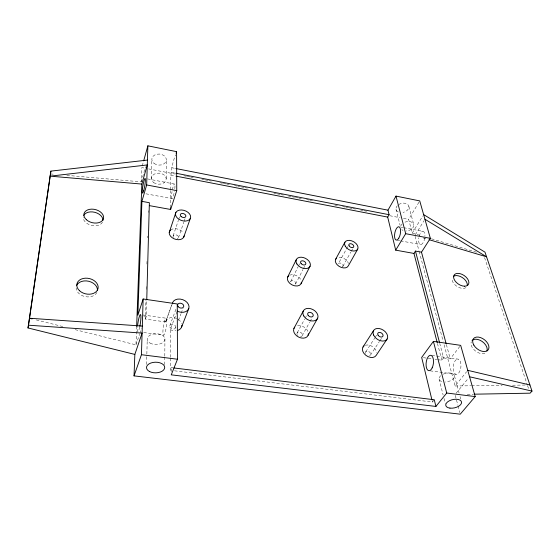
<?xml version="1.0" encoding="UTF-8"?>
<svg xmlns="http://www.w3.org/2000/svg" width="560" height="560" viewBox="0 0 560 560"><rect width="100%" height="100%" fill="white"/><g stroke="black" fill="none" stroke-linecap="round" stroke-linejoin="round"><path stroke-width="0.42" stroke-dasharray="2.8 2.1" d="M170.24 358.155L170.205 370.286L171.255 367.64L172.991 367.85M170.24 357.294L170.31 329.567L176.946 311.899M170.639 207.753L170.681 190.575M170.688 189.721C170.338 177.793 171.031 166.033 175.581 154.854M171.248 371.644L171.255 367.64M164.724 364.686L164.787 356.951M164.794 356.09L164.934 338.898M166.208 178.661L166.362 159.579M146.594 364.427L146.832 354.942M146.86 354.081L147.231 339.423M151.326 178.759L151.816 159.635M172.424 303.352L165.634 321.909L145.376 319.102L145.915 299.873M146.209 289.387L146.307 285.887M146.916 264.04L146.986 261.415M147.644 237.818L147.693 236.068M148.358 212.471L148.4 210.721M145.376 319.102L146.3 316.372L146.727 300.636M66.822 175.35L141.267 181.86L141.799 167.573L145.229 168.238M75.152 329.651L135.975 344.869L136.647 326.515M165.634 321.909L171.934 304.374M142.268 165.9L143.43 161.721M141.267 181.86L145.53 166.782M135.975 344.869L139.559 334.243M139.839 333.424L141.491 328.524M173.159 235.816L178.423 220.234M178.703 219.415L179.529 216.951M178.458 237.748L183.813 222.215M184.093 221.396L185.22 218.127M169.82 325.647L176.47 307.825M175.651 327.691A3.087 2.338 19 0 0 171.941 324.254A3.087 2.338 19 0 0 170.604 328.083A3.087 2.338 19 0 0 175.651 327.691L176.267 326.074M178.423 320.425L180.887 313.964M181.195 313.159L183.043 308.315M290.773 281.407L298.053 266.889M298.438 266.126L299.593 263.837M295.589 284.039L302.96 269.57M303.345 268.807L304.899 265.755M297.262 332.696L304.661 319.102M305.074 318.346L306.712 315.322M347.732 246.603L338.359 263.697A2.618 1.715 28.8 0 1 342.041 263.83A2.618 1.715 28.8 0 1 342.23 266.798M302.134 335.804L309.631 322.252M310.044 321.503L312.123 317.737M342.944 266.217L350.77 252.133M351.183 251.391L352.828 248.423M419.79 235.298L412.258 233.051L408.639 219.387L419.741 200.907M412.258 233.051L422.709 216.055M415.345 234.71L424.018 220.703M365.764 351.82L374.71 338.072M375.179 337.344L376.593 335.174M370.398 355.18L379.442 341.481M379.918 340.76L381.822 337.876M437.626 359.653L441.826 360.234L443.576 357.931L439.81 343.63M443.576 357.931L450.24 358.862L460.67 345.352M174.545 370.811L432.46 402.031L434.273 399.749M444.094 344.771L455.105 385.98L466.648 371.7M456.12 393.225L468.496 378.098M467.264 394.317L473.368 394.205M455.105 385.98L470.764 385.777M471.639 385.763L502.089 385.357M512.533 385.217L527.324 385.021M50.379 173.915L54.705 174.293M143.724 332.535L163.422 335.167M430.171 370.839L455.763 374.262M143.766 316.015L146.3 316.372M423.346 357.672L431.746 358.834M435.106 359.303L436.786 359.534M143.129 314.993L166.236 318.227A8.624 1.47 -81.5 0 1 165.305 331.758A8.624 1.47 -81.5 0 1 162.981 330.134A8.624 1.47 -81.5 0 1 166.236 318.227M431.9 355.46L458.325 359.163A7.693 3.836 -83.4 0 1 459.662 371.532A7.693 3.836 -83.4 0 1 453.243 369.474A7.693 3.836 -83.4 0 1 458.325 359.163M145.964 193.816L172.032 198.639A7.413 1.155 -80 0 0 174.461 191.093M397.257 240.268L399.763 240.73M400.596 240.884L420.651 244.587M147.567 178.92L174.454 184.037A7.413 1.155 -80 0 1 174.741 189.196M401.184 227.213L402.85 227.528M403.69 227.689L422.884 231.343A6.727 2.947 -78.7 0 1 424.949 236.362M171.577 172.389L175 173.054M148.659 168.91L175.259 174.069M183.841 175.735L186.417 176.239M187.271 176.407L189.847 176.904M190.701 177.072L193.277 177.569M201.859 179.235L204.435 179.739M205.289 179.9L207.865 180.404M208.719 180.572L211.295 181.069M219.877 182.735L222.453 183.232M223.307 183.4L225.883 183.904M226.737 184.065L229.313 184.569M234.465 185.57L237.034 186.067M237.895 186.235L240.471 186.732M241.325 186.9L243.901 187.397M244.755 187.565L247.331 188.069M252.483 189.063L255.052 189.567M273.931 193.228L276.507 193.732M277.361 193.9L279.937 194.397M280.791 194.565L283.367 195.062M288.519 196.063L291.088 196.56M291.949 196.728L294.525 197.232M295.379 197.393L297.955 197.897M298.809 198.065L301.385 198.562M306.537 199.563L309.106 200.06M309.967 200.228L312.543 200.725M334.845 205.058L337.421 205.562M342.573 206.556L345.142 207.06M346.003 207.228L348.579 207.725M349.433 207.893L352.009 208.39M352.863 208.558L355.439 209.055M360.591 210.056L363.16 210.56M364.021 210.721L366.597 211.225M389.76 215.719L400.057 217.721M403.487 218.386L408.639 219.387M170.723 175.119L175.868 176.113M171.584 167.699L175.007 168.371M36.288 319.928L64.169 326.9M431.515 238.798L476.742 252.301M423.22 237.93L427.385 239.169M170.31 329.567L171.563 330.148A8.421 6.363 19 0 0 175.847 330.729M484.547 257.607L527.31 384.909M527.59 385.735L528.696 389.039M446.39 344.582L450.24 358.862M408.898 206.57L413.84 224.91A6.741 4.599 -15 0 1 406.098 230.979M454.517 376.061L459.151 393.267M460.033 396.55L460.698 399.007M415.107 236.285L418.929 250.586M419.153 251.426L443.198 341.411M455.266 395.353L457.863 405.174M458.08 405.993L459.816 412.538M437.437 343.413L441.826 360.234M395.99 209.181L400.022 225.05M439.061 378.945L443.142 395.045M444.003 398.433L445.291 403.515M432.054 400.351L432.46 402.031M365.344 345.247A7.812 5.474 33.6 0 1 376.698 352.534M170.569 230.055A7.679 5.222 18.8 0 1 183.414 233.065M172.389 189.7A7.413 1.155 -80 0 1 174.461 184.037M172.039 198.632A7.413 1.155 -80 0 1 172.039 191.583M398.685 204.533A6.601 4.606 -15.3 0 1 408.52 205.394A6.601 4.606 -15.3 0 1 403.032 212.443M398.314 212.03A6.601 4.606 -15.3 0 1 397.446 205.541M404.964 222.131A6.741 4.599 -15 0 1 413.833 224.882M403.011 230.391A6.741 4.599 -15 0 1 401.842 229.656M400.722 226.324A6.741 4.599 -15 0 1 402.157 223.923M443.128 374.178A7.882 4.312 -12.9 0 1 454.447 375.648A7.882 4.312 -12.9 0 1 445.186 382.025M441.63 381.563A7.882 4.312 -12.9 0 1 441.007 375.459M102.473 222.173A10.017 6.748 13.7 0 1 91.21 225.323A10.017 6.748 13.7 0 1 83.251 217.084M96.922 292.383A10.78 7.875 12.1 0 1 85.162 296.611A10.78 7.875 12.1 0 1 76.125 287.966M290.605 281.876A2.744 1.89 26.8 0 1 294.735 281.505A2.744 1.89 26.8 0 1 294.203 284.809M173.432 237.363A2.821 1.925 18.8 0 1 174.433 234.836A2.821 1.925 18.8 0 1 178.171 236.201A2.821 1.925 18.8 0 1 177.184 238.735M297.108 334.362A2.898 2.093 29 0 1 298.844 331.947A2.898 2.093 29 0 1 302.288 334.145A2.898 2.093 29 0 1 300.559 336.56M297.878 335.503A2.898 2.093 29 0 1 297.416 334.957M365.554 353.43A2.863 2.016 33.7 0 1 367.108 351.197A2.863 2.016 33.7 0 1 370.426 353.171A2.863 2.016 33.7 0 1 369.46 355.754M465.962 287.56A8.526 5.166 33.9 0 1 462.931 288.393L461.02 288.155A8.526 5.166 33.9 0 1 452.067 278.663M484.911 353.199A9.205 5.824 37.2 0 1 475.062 350.686A9.205 5.824 37.2 0 1 471.233 341.824M139.692 327.075A8.708 1.232 -81.4 0 1 137.83 331.793A8.708 1.232 -81.4 0 1 137.501 326.564M297.556 325.745A7.889 5.691 29 0 1 308.231 332.171M289.618 275.184A7.483 5.124 26.8 0 1 301.273 280.742M339.087 257.313A7.133 4.648 28.8 0 1 348.46 263.487M165.739 321.314A8.421 6.363 19 0 1 177.786 319.067M178.381 319.452A8.421 6.363 19 0 1 181.615 323.519M419.209 236.138A6.727 2.947 -78.7 0 1 422.905 231.343M424.76 238.098A6.727 2.947 -78.7 0 1 420.672 244.587A6.727 2.947 -78.7 0 1 418.817 237.839M150.059 343.091A8.862 5.39 -0.2 0 0 164.717 340.298A8.862 5.39 -0.2 0 0 153.461 333.977A8.862 5.39 -0.2 0 0 150.059 343.091M154.133 163.492A7.287 5.537 3.9 0 0 166.18 161.014A7.287 5.537 3.9 0 0 156.947 154.21A7.287 5.537 3.9 0 0 154.133 163.492M153.699 182.609A7.455 5.544 3.3 0 0 166.026 180.096A7.455 5.544 3.3 0 0 156.576 173.313A7.455 5.544 3.3 0 0 153.699 182.609"/><path stroke-width="0.84" d="M149.401 205.632L170.632 209.468L170.639 207.753M146.755 299.761L149.373 202.713L141.911 201.355L146.664 184.968L147.868 145.824L176.582 151.648L176.757 190.631L170.632 209.468M134.043 375.879L141.435 354.711L143.15 298.991L177.254 303.968L177.492 359.233L171.241 374.843L435.911 406.448L446.712 393.022L433.412 341.376L460.67 345.352L475.188 396.592L460.25 414.176L134.043 375.879L134.841 354.417L142.1 333.081L28.518 325.199L28 327.95L134.841 354.417M141.911 201.355L137.858 315.189L143.15 298.991M136.647 326.515L141.841 184.079L147.28 164.941L50.155 176.155L141.841 184.079M28 327.95L50.883 171.122L147.427 160.076M28.518 325.199L50.883 171.122M172.424 303.352L172.529 302.757A8.624 6.37 19.5 0 1 182.805 299.684A8.624 6.37 19.5 0 1 188.776 308.567A8.624 6.37 19.5 0 1 178.528 311.689L177.247 311.094M143.668 160.881L147.868 145.824M176.085 153.251L176.582 151.648M169.239 232.435L175.896 212.373M183.715 237.216L190.246 218.61A7.847 5.208 19.2 0 0 181.608 209.979A7.847 5.208 19.2 0 0 177.303 217.973A7.847 5.208 19.2 0 0 190.246 218.61M181.643 326.886L188.79 308.511M287.651 277.081L296.31 259.595M301.154 283.521L310.1 266.182M293.909 328.44L303.191 311.15M335.685 259.189L344.904 242.193M308.112 335.265L317.709 318.136M357.707 249.123L348.229 266A7.133 4.648 28.8 0 1 338.954 266.245A7.133 4.648 28.8 0 1 336.476 258.251M437.22 342.573L413.959 253.442L395.696 250.145L387.695 217.091L389.074 214.697L387.968 210.168L396.004 196.098L419.741 200.907L430.346 238.336L421.491 252.182L446.166 343.742M395.696 250.145L405.685 233.695L396.004 196.098M413.959 253.442L415.45 251.083L421.491 252.182M363.013 346.99L373.667 330.421M387.121 339.017L376.159 355.432A7.812 5.474 33.6 0 1 365.855 355.306A7.812 5.474 33.6 0 1 363.993 345.94M433.412 341.376L421.666 357.434L431.844 399.511M423.612 214.578L484.981 252.14L532 391.104L530.089 393.176L474.243 394.191M142.317 326.074L29.533 318.234L32.067 318.871M173.859 367.962L434.273 399.749L435.911 406.448M141.435 354.711L177.492 359.233M446.712 393.022L475.188 396.592M146.664 184.968L176.757 190.631M405.685 233.695L430.346 238.336M175.861 173.222L389.074 214.697M176.729 176.281L387.695 217.091M175.861 168.539L387.968 210.168M469.574 376.782L532 391.104M467.747 370.342L529.928 384.986M429.051 239.666L486.563 256.809L424.935 219.233M415.45 251.083L439.593 342.79M184.114 235.914A7.679 5.222 18.8 0 1 174.153 238.826A7.679 5.222 18.8 0 1 170.569 230.055M83.769 215.397A10.017 6.748 13.7 0 1 94.983 212.352A10.017 6.748 13.7 0 1 102.942 220.479M76.727 285.292A10.78 7.875 12.1 0 1 88.886 281.302A10.78 7.875 12.1 0 1 97.44 290.402M453.446 276.367A8.526 5.166 33.9 0 1 462.287 277.522A8.526 5.166 33.9 0 1 467.292 285.229M472.045 340.536A9.205 5.824 37.2 0 1 482.146 341.46A9.205 5.824 37.2 0 1 486.969 350.973M137.571 325.871A8.708 1.232 -81.4 0 1 140.476 314.587A8.708 1.232 -81.4 0 1 139.839 326.382M308.427 333.781A7.889 5.691 29 0 1 298.802 337.162A7.889 5.691 29 0 1 294.728 327.201M301.455 282.191A7.483 5.124 26.8 0 1 292.306 285.012A7.483 5.124 26.8 0 1 288.435 275.982M181.909 325.241A8.421 6.363 19 0 1 177.835 330.344M464.506 286.202L462.595 285.957A8.547 5.159 33.9 0 1 453.831 275.604A8.547 5.159 33.9 0 1 466.13 277.151A8.547 5.159 33.9 0 1 464.506 286.202M398.783 238.182A6.797 2.786 -78.9 0 0 399.371 226.975A6.797 2.786 -78.9 0 0 394.555 235.109A6.797 2.786 -78.9 0 0 398.783 238.182M143.675 190.785A7.497 0.917 -80.2 0 0 145.257 178.598A7.497 0.917 -80.2 0 0 142.562 188.062A7.497 0.917 -80.2 0 0 143.675 190.785M449.946 408.121A8.078 4.235 -12.6 0 0 461.58 402.283A8.078 4.235 -12.6 0 0 449.414 400.75A8.078 4.235 -12.6 0 0 449.946 408.121M149.408 371.476A9.114 5.327 -0.6 0 0 164.486 368.648A9.114 5.327 -0.6 0 0 152.908 362.46A9.114 5.327 -0.6 0 0 149.408 371.476M373.604 335.041A7.987 5.46 33.3 0 0 386.162 340.081A7.987 5.46 33.3 0 0 381.36 329.133A7.987 5.46 33.3 0 0 373.604 335.041M378.112 335.237A2.94 2.009 33.3 0 0 382.774 336.427A2.94 2.009 33.3 0 0 380.268 332.493A2.94 2.009 33.3 0 0 378.112 335.237M181.111 216.545A2.891 1.918 19.2 0 0 185.78 216.489A2.891 1.918 19.2 0 0 182.315 213.451A2.891 1.918 19.2 0 0 181.111 216.545M303.786 315.98A8.071 5.684 28.9 0 0 316.911 319.389A8.071 5.684 28.9 0 0 310.611 308.672A8.071 5.684 28.9 0 0 303.786 315.98M308.133 315.336A2.968 2.093 28.9 0 0 312.956 316.232A2.968 2.093 28.9 0 0 310.254 312.382A2.968 2.093 28.9 0 0 308.133 315.336M296.877 263.928A7.644 5.103 26.8 0 0 309.337 267.281A7.644 5.103 26.8 0 0 303.359 257.544A7.644 5.103 26.8 0 0 296.877 263.928M301.14 263.627A2.814 1.876 26.8 0 0 305.676 264.236A2.814 1.876 26.8 0 0 302.799 260.82A2.814 1.876 26.8 0 0 301.14 263.627M345.247 246.148A7.28 4.627 28.7 0 0 356.937 250.068A7.28 4.627 28.7 0 0 351.701 240.835A7.28 4.627 28.7 0 0 345.247 246.148M349.069 245.812A2.681 1.701 28.7 0 0 353.367 247.289A2.681 1.701 28.7 0 0 351.477 243.887A2.681 1.701 28.7 0 0 349.069 245.812M178.003 306.467A3.171 2.345 19.5 0 0 183.358 307.237A3.171 2.345 19.5 0 0 180.642 303.233A3.171 2.345 19.5 0 0 178.003 306.467M473.809 345.072A9.233 5.824 37.2 0 0 487.928 350.14A9.233 5.824 37.2 0 0 480.683 337.645A9.233 5.824 37.2 0 0 473.809 345.072M432.194 367.822A7.777 3.64 -83.2 0 0 431.046 355.341A7.777 3.64 -83.2 0 0 426.118 365.799A7.777 3.64 -83.2 0 0 432.194 367.822M86.394 219.73A10.052 6.748 13.8 0 0 103.152 219.457A10.052 6.748 13.8 0 0 91.693 209.132A10.052 6.748 13.8 0 0 86.394 219.73M79.492 290.71A10.815 7.882 12.2 0 0 97.636 289.695A10.815 7.882 12.2 0 0 85.302 278.187A10.815 7.882 12.2 0 0 79.492 290.71"/></g></svg>
